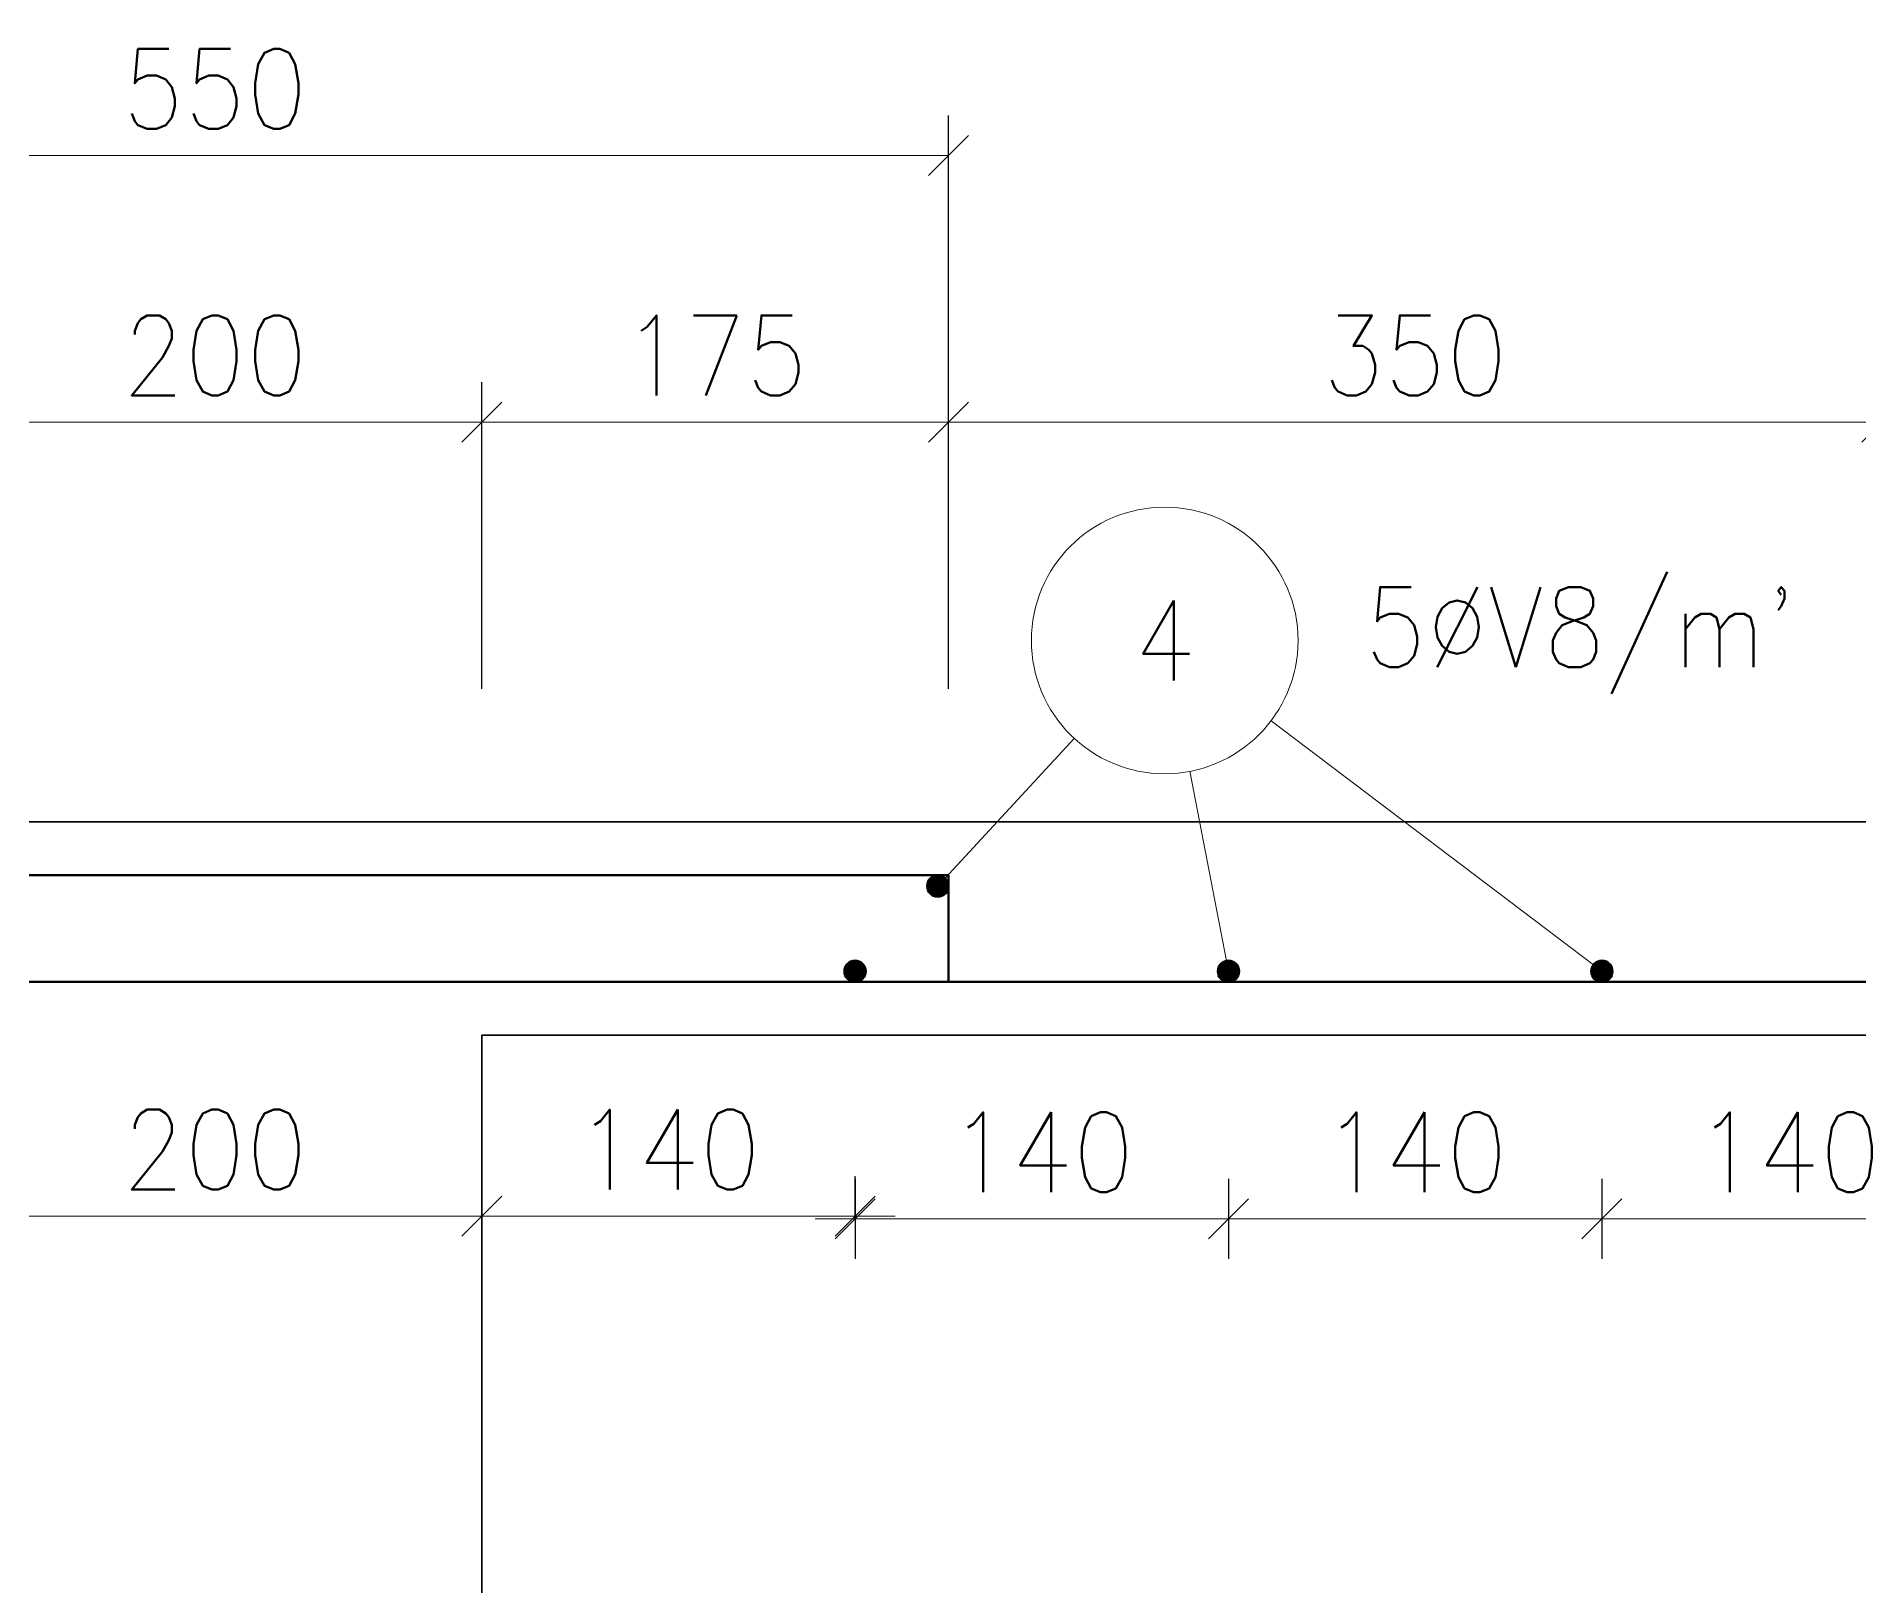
# Model space of a CAD drawing. Header units: millimetres. Extents: x 21380 to 27339, y 19466 to 22366.
# Drawn here: x 23407 to 24091, y 21785 to 22366 of the extents above; entities that cross this region are included whole.
import ezdxf

# ---------------------------------------------------------------- set-up
doc = ezdxf.new("R2010")
doc.units = ezdxf.units.MM
doc.layers.get('Defpoints').update_dxf_attribs({"color": 254})
for name, color, linetype, lineweight in [('0.18', 51, 'Continuous', 18), ('0.25', 7, 'Continuous', 25), ('0.35', 6, 'Continuous', 35), ('0.7', 30, 'Continuous', 70), ('Dimensions', 7, 'Continuous', 25)]:
    doc.layers.add(name, color=color, linetype=linetype, lineweight=lineweight)
doc.styles.add('MyTextStyle', font='romans.shx', dxfattribs={"width": 0.9})
doc.dimstyles.new('Annotative SK ext', dxfattribs={"dimscale": 0, "dimtxt": 3, "dimasz": 1.5, "dimexe": 1.5, "dimexo": 5, "dimgap": 1, "dimtad": 1, "dimdec": 0, "dimlfac": -1, "dimrnd": 5, "dimzin": 0, "dimtxsty": 'MyTextStyle', "dimblk": 'OBLIQUE', "dimcen": 1.5, "dimadec": 0, "dimazin": 0, "dimtfac": 1, "dimtdec": 0, "dimtofl": 0, "dimtmove": 0, "dimatfit": 3, "dimldrblk": 'NONE', "dimfxl": 10, "dimfxlon": 1, "dimtfillclr": 1, "dimtolj": 1, "dimtzin": 0, "dimlwd": 18, "dimarcsym": 0})
doc.dimstyles.new('Annotative SK int', dxfattribs={"dimscale": 0, "dimtxt": 3, "dimasz": 1.5, "dimexe": 1.5, "dimexo": 0, "dimgap": 1, "dimtad": 1, "dimdec": 0, "dimlfac": -1, "dimrnd": 5, "dimzin": 0, "dimtxsty": 'MyTextStyle', "dimblk": 'OBLIQUE', "dimcen": 1.5, "dimdle": 1.5, "dimadec": 0, "dimazin": 0, "dimtfac": 1, "dimtdec": 0, "dimtofl": 0, "dimtmove": 0, "dimatfit": 3, "dimldrblk": 'NONE', "dimfxl": 1.5, "dimfxlon": 1, "dimtolj": 1, "dimtzin": 0, "dimlwd": 18, "dimarcsym": 0})

# ---------------------------------------------------------------- blocks, each defined once
blk = doc.blocks.new('_Oblique')
at = {"color": 0, "linetype": 'ByBlock', "lineweight": -2}
blk.add_line((-0.5, -0.5), (0.5, 0.5), dxfattribs=at)
blk = doc.blocks.new('*D43')
at = {"layer": 'Defpoints', "color": 0, "transparency": 16777216}
for p in [(23374.35, 21991.33), (23574.35, 21991.33), (23574.35, 21923.42)]:
    blk.add_point(p, dxfattribs=at)
at = {"layer": 'Dimensions', "color": 0, "lineweight": -2, "transparency": 16777216}
for p, q in [((23374.35, 21938.42), (23374.35, 21908.42)), ((23574.35, 21938.42), (23574.35, 21908.42))]:
    blk.add_line(p, q, dxfattribs=at)
at = {"layer": 'Dimensions', "color": 0, "lineweight": 18, "transparency": 16777216}
blk.add_line((23359.35, 21923.42), (23589.35, 21923.42), dxfattribs=at)
at = {"layer": 'Dimensions', "color": 0, "lineweight": 18, "transparency": 16777216, "xscale": 15, "yscale": 15, "zscale": 15, "rotation": 180}
blk.add_blockref('_Oblique', (23374.35, 21923.42), dxfattribs=at)
at = {"layer": 'Dimensions', "color": 0, "lineweight": 18, "transparency": 16777216, "xscale": 15, "yscale": 15, "zscale": 15}
blk.add_blockref('_Oblique', (23574.35, 21923.42), dxfattribs=at)
at = {"layer": 'Dimensions', "color": 0, "transparency": 16777216, "insert": (23474.35, 21948.42), "char_height": 30, "attachment_point": 5, "style": 'MyTextStyle'}
blk.add_mtext('\\A1;200', dxfattribs=at)
blk = doc.blocks.new('_None')
blk = doc.blocks.new('*D44')
at = {"layer": 'Defpoints', "color": 0, "transparency": 16777216}
for p in [(23714.35, 22015.33), (23854.35, 22015.33), (23854.35, 21922.42)]:
    blk.add_point(p, dxfattribs=at)
at = {"layer": 'Dimensions', "color": 0, "lineweight": -2, "transparency": 16777216}
for p, q in [((23714.35, 21937.42), (23714.35, 21907.42)), ((23854.35, 21937.42), (23854.35, 21907.42))]:
    blk.add_line(p, q, dxfattribs=at)
at = {"layer": 'Dimensions', "color": 0, "lineweight": 18, "transparency": 16777216}
blk.add_line((23699.35, 21922.42), (23869.35, 21922.42), dxfattribs=at)
at = {"layer": 'Dimensions', "color": 0, "lineweight": 18, "transparency": 16777216, "xscale": 15, "yscale": 15, "zscale": 15, "rotation": 180}
blk.add_blockref('_Oblique', (23714.35, 21922.42), dxfattribs=at)
at = {"layer": 'Dimensions', "color": 0, "lineweight": 18, "transparency": 16777216, "xscale": 15, "yscale": 15, "zscale": 15}
blk.add_blockref('_Oblique', (23854.35, 21922.42), dxfattribs=at)
at = {"layer": 'Dimensions', "color": 0, "transparency": 16777216, "insert": (23784.35, 21947.42), "char_height": 30, "attachment_point": 5, "style": 'MyTextStyle'}
blk.add_mtext('\\A1;140', dxfattribs=at)
blk = doc.blocks.new('*D45')
at = {"layer": 'Defpoints', "color": 0, "transparency": 16777216}
for p in [(23854.35, 22015.33), (23994.35, 22015.33), (23994.35, 21922.42)]:
    blk.add_point(p, dxfattribs=at)
at = {"layer": 'Dimensions', "color": 0, "lineweight": -2, "transparency": 16777216}
for p, q in [((23854.35, 21937.42), (23854.35, 21907.42)), ((23994.35, 21937.42), (23994.35, 21907.42))]:
    blk.add_line(p, q, dxfattribs=at)
at = {"layer": 'Dimensions', "color": 0, "lineweight": 18, "transparency": 16777216}
blk.add_line((23839.35, 21922.42), (24009.35, 21922.42), dxfattribs=at)
at = {"layer": 'Dimensions', "color": 0, "lineweight": 18, "transparency": 16777216, "xscale": 15, "yscale": 15, "zscale": 15, "rotation": 180}
blk.add_blockref('_Oblique', (23854.35, 21922.42), dxfattribs=at)
at = {"layer": 'Dimensions', "color": 0, "lineweight": 18, "transparency": 16777216, "xscale": 15, "yscale": 15, "zscale": 15}
blk.add_blockref('_Oblique', (23994.35, 21922.42), dxfattribs=at)
at = {"layer": 'Dimensions', "color": 0, "transparency": 16777216, "insert": (23924.35, 21947.42), "char_height": 30, "attachment_point": 5, "style": 'MyTextStyle'}
blk.add_mtext('\\A1;140', dxfattribs=at)
blk = doc.blocks.new('*D46')
at = {"layer": 'Defpoints', "color": 0, "transparency": 16777216}
for p in [(23994.35, 22015.33), (24134.35, 22015.33), (24134.35, 21922.42)]:
    blk.add_point(p, dxfattribs=at)
at = {"layer": 'Dimensions', "color": 0, "lineweight": -2, "transparency": 16777216}
for p, q in [((23994.35, 21937.42), (23994.35, 21907.42)), ((24134.35, 21937.42), (24134.35, 21907.42))]:
    blk.add_line(p, q, dxfattribs=at)
at = {"layer": 'Dimensions', "color": 0, "lineweight": 18, "transparency": 16777216}
blk.add_line((23979.35, 21922.42), (24149.35, 21922.42), dxfattribs=at)
at = {"layer": 'Dimensions', "color": 0, "lineweight": 18, "transparency": 16777216, "xscale": 15, "yscale": 15, "zscale": 15, "rotation": 180}
blk.add_blockref('_Oblique', (23994.35, 21922.42), dxfattribs=at)
at = {"layer": 'Dimensions', "color": 0, "lineweight": 18, "transparency": 16777216, "xscale": 15, "yscale": 15, "zscale": 15}
blk.add_blockref('_Oblique', (24134.35, 21922.42), dxfattribs=at)
at = {"layer": 'Dimensions', "color": 0, "transparency": 16777216, "insert": (24064.35, 21947.42), "char_height": 30, "attachment_point": 5, "style": 'MyTextStyle'}
blk.add_mtext('\\A1;140', dxfattribs=at)
blk = doc.blocks.new('*D66')
at = {"layer": 'Defpoints', "color": 0, "transparency": 16777216}
for p in [(23574.35, 21991.33), (23714.35, 21923.42), (23714.35, 21922.42)]:
    blk.add_point(p, dxfattribs=at)
at = {"layer": 'Dimensions', "color": 0, "lineweight": -2, "transparency": 16777216}
for p, q in [((23574.35, 21938.42), (23574.35, 21908.42)), ((23714.35, 21922.42), (23714.35, 21938.42))]:
    blk.add_line(p, q, dxfattribs=at)
at = {"layer": 'Dimensions', "color": 0, "lineweight": 18, "transparency": 16777216}
blk.add_line((23559.35, 21923.42), (23729.35, 21923.42), dxfattribs=at)
at = {"layer": 'Dimensions', "color": 0, "lineweight": 18, "transparency": 16777216, "xscale": 15, "yscale": 15, "zscale": 15, "rotation": 180}
blk.add_blockref('_Oblique', (23574.35, 21923.42), dxfattribs=at)
at = {"layer": 'Dimensions', "color": 0, "lineweight": 18, "transparency": 16777216, "xscale": 15, "yscale": 15, "zscale": 15}
blk.add_blockref('_Oblique', (23714.35, 21923.42), dxfattribs=at)
at = {"layer": 'Dimensions', "color": 0, "transparency": 16777216, "insert": (23644.35, 21948.42), "char_height": 30, "attachment_point": 5, "style": 'MyTextStyle'}
blk.add_mtext('\\A1;140', dxfattribs=at)
blk = doc.blocks.new('*D73')
at = {"layer": 'Defpoints', "color": 0, "transparency": 16777216}
for p in [(23574.35, 22221.33), (23374.35, 22051.33), (23574.35, 21991.33)]:
    blk.add_point(p, dxfattribs=at)
at = {"layer": 'Dimensions', "color": 0, "lineweight": -2, "transparency": 16777216}
for p, q in [((23374.35, 22121.33), (23374.35, 22236.33)), ((23574.35, 22121.33), (23574.35, 22236.33))]:
    blk.add_line(p, q, dxfattribs=at)
at = {"layer": 'Dimensions', "color": 0, "lineweight": 18, "transparency": 16777216}
blk.add_line((23374.35, 22221.33), (23574.35, 22221.33), dxfattribs=at)
at = {"layer": 'Dimensions', "color": 0, "lineweight": 18, "transparency": 16777216, "xscale": 15, "yscale": 15, "zscale": 15, "rotation": 180}
blk.add_blockref('_Oblique', (23374.35, 22221.33), dxfattribs=at)
at = {"layer": 'Dimensions', "color": 0, "lineweight": 18, "transparency": 16777216, "xscale": 15, "yscale": 15, "zscale": 15}
blk.add_blockref('_Oblique', (23574.35, 22221.33), dxfattribs=at)
at = {"layer": 'Dimensions', "color": 0, "transparency": 16777216, "insert": (23474.35, 22246.33), "char_height": 30, "attachment_point": 5, "style": 'MyTextStyle'}
blk.add_mtext('\\A1;200', dxfattribs=at)
blk = doc.blocks.new('*D74')
at = {"layer": 'Defpoints', "color": 0, "transparency": 16777216}
for p in [(23749.35, 22221.33), (23749.35, 22051.33), (23574.35, 21991.33)]:
    blk.add_point(p, dxfattribs=at)
at = {"layer": 'Dimensions', "color": 0, "lineweight": -2, "transparency": 16777216}
for p, q in [((23574.35, 22121.33), (23574.35, 22236.33)), ((23749.35, 22121.33), (23749.35, 22236.33))]:
    blk.add_line(p, q, dxfattribs=at)
at = {"layer": 'Dimensions', "color": 0, "lineweight": 18, "transparency": 16777216}
blk.add_line((23574.35, 22221.33), (23749.35, 22221.33), dxfattribs=at)
at = {"layer": 'Dimensions', "color": 0, "lineweight": 18, "transparency": 16777216, "xscale": 15, "yscale": 15, "zscale": 15, "rotation": 180}
blk.add_blockref('_Oblique', (23574.35, 22221.33), dxfattribs=at)
at = {"layer": 'Dimensions', "color": 0, "lineweight": 18, "transparency": 16777216, "xscale": 15, "yscale": 15, "zscale": 15}
blk.add_blockref('_Oblique', (23749.35, 22221.33), dxfattribs=at)
at = {"layer": 'Dimensions', "color": 0, "transparency": 16777216, "insert": (23661.85, 22246.33), "char_height": 30, "attachment_point": 5, "style": 'MyTextStyle'}
blk.add_mtext('\\A1;175', dxfattribs=at)
blk = doc.blocks.new('*D75')
at = {"layer": 'Defpoints', "color": 0, "transparency": 16777216}
for p in [(23749.35, 22321.33), (23199.35, 22051.33), (23749.35, 22051.33)]:
    blk.add_point(p, dxfattribs=at)
at = {"layer": 'Dimensions', "color": 0, "lineweight": -2, "transparency": 16777216}
for p, q in [((23199.35, 22221.33), (23199.35, 22336.33)), ((23749.35, 22221.33), (23749.35, 22336.33))]:
    blk.add_line(p, q, dxfattribs=at)
at = {"layer": 'Dimensions', "color": 0, "lineweight": 18, "transparency": 16777216}
blk.add_line((23199.35, 22321.33), (23749.35, 22321.33), dxfattribs=at)
at = {"layer": 'Dimensions', "color": 0, "lineweight": 18, "transparency": 16777216, "xscale": 15, "yscale": 15, "zscale": 15, "rotation": 180}
blk.add_blockref('_Oblique', (23199.35, 22321.33), dxfattribs=at)
at = {"layer": 'Dimensions', "color": 0, "lineweight": 18, "transparency": 16777216, "xscale": 15, "yscale": 15, "zscale": 15}
blk.add_blockref('_Oblique', (23749.35, 22321.33), dxfattribs=at)
at = {"layer": 'Dimensions', "color": 0, "transparency": 16777216, "insert": (23474.35, 22346.33), "char_height": 30, "attachment_point": 5, "style": 'MyTextStyle'}
blk.add_mtext('\\A1;550', dxfattribs=at)
blk = doc.blocks.new('*D94')
at = {"layer": 'Defpoints', "color": 0, "transparency": 16777216}
for p in [(24099.35, 22221.33), (23749.35, 22051.33), (24099.35, 22051.33)]:
    blk.add_point(p, dxfattribs=at)
at = {"layer": 'Dimensions', "color": 0, "lineweight": -2, "transparency": 16777216}
for p, q in [((23749.35, 22121.33), (23749.35, 22236.33)), ((24099.35, 22121.33), (24099.35, 22236.33))]:
    blk.add_line(p, q, dxfattribs=at)
at = {"layer": 'Dimensions', "color": 0, "lineweight": 18, "transparency": 16777216}
blk.add_line((23749.35, 22221.33), (24099.35, 22221.33), dxfattribs=at)
at = {"layer": 'Dimensions', "color": 0, "lineweight": 18, "transparency": 16777216, "xscale": 15, "yscale": 15, "zscale": 15, "rotation": 180}
blk.add_blockref('_Oblique', (23749.35, 22221.33), dxfattribs=at)
at = {"layer": 'Dimensions', "color": 0, "lineweight": 18, "transparency": 16777216, "xscale": 15, "yscale": 15, "zscale": 15}
blk.add_blockref('_Oblique', (24099.35, 22221.33), dxfattribs=at)
at = {"layer": 'Dimensions', "color": 0, "transparency": 16777216, "insert": (23924.35, 22246.33), "char_height": 30, "attachment_point": 5, "style": 'MyTextStyle'}
blk.add_mtext('\\A1;350', dxfattribs=at)

msp = doc.modelspace()

# ---------------------------------------------------------------- hatches: boundary and pattern name
at = {"layer": '0.7'}
h = msp.add_hatch(color=256, dxfattribs=at)
h.dxf.hatch_style = 1
h.paths.add_polyline_path([(23749.35, 22047.33, 1), (23741.35, 22047.33, 1)])
h = msp.add_hatch(color=256, dxfattribs=at)
h.dxf.hatch_style = 1
h.paths.add_polyline_path([(23718.35, 22015.33, 1), (23710.35, 22015.33, 1)])
h = msp.add_hatch(color=256, dxfattribs=at)
h.dxf.hatch_style = 1
h.paths.add_polyline_path([(23858.35, 22015.33, 1), (23850.35, 22015.33, 1)])
h = msp.add_hatch(color=256, dxfattribs=at)
h.dxf.hatch_style = 1
h.paths.add_polyline_path([(23998.35, 22015.33, 1), (23990.35, 22015.33, 1)])

# ---------------------------------------------------------------- linework, layer by layer
at = {"layer": '0.18'}
for p, q in [((23991.16, 22017.75), (23870.29, 22109.24)), ((23748.06, 22050.27), (23796.5, 22102.7)), ((23853.59, 22019.26), (23839.89, 22090.33))]:
    msp.add_line(p, q, dxfattribs=at)
msp.add_circle((23830.43, 22139.42), 50, dxfattribs=at)
at = {"layer": '0.35'}
for p, q in [((21574.35, 22071.33), (27174.35, 22071.33)), ((23574.35, 21771.33), (23574.35, 21991.33)), ((23574.35, 21991.33), (24274.35, 21991.33))]:
    msp.add_line(p, q, dxfattribs=at)
at = {"layer": '0.7'}
for p, q in [((23749.35, 22051.33), (23199.35, 22051.33)), ((23749.35, 22051.33), (23749.35, 22011.33)), ((27024.35, 22011.33), (21724.35, 22011.33))]:
    msp.add_line(p, q, dxfattribs=at)
for centre in [(23745.35, 22047.33), (23714.35, 22015.33), (23854.35, 22015.33), (23994.35, 22015.33)]:
    msp.add_circle(centre, 4, dxfattribs=at)

# ---------------------------------------------------------------- texts
at = {"layer": '0.25', "char_height": 30, "style": 'MyTextStyle'}
for s, width, insert, attachment_point in [("5%%CV8/m'", 1091.6671, (23905.43, 22139.42), 4), ('4', 50, (23830.43, 22139.42), 5)]:
    msp.add_mtext_dynamic_manual_height_columns(s, width=width, gutter_width=500, heights=[0], dxfattribs=dict(at, insert=insert, attachment_point=attachment_point))

# ---------------------------------------------------------------- dimensions: what is measured, and where the dimension line sits
at = {"layer": 'Dimensions'}
for base, p1, p2, dimstyle, picture, middle in [((23749.35, 22321.33), (23199.35, 22051.33), (23749.35, 22051.33), 'Annotative SK ext', '*D75', (23474.35, 22346.33)), ((23574.35, 22221.33), (23374.35, 22051.33), (23574.35, 21991.33), 'Annotative SK ext', '*D73', (23474.35, 22246.33)), ((23749.35, 22221.33), (23574.35, 21991.33), (23749.35, 22051.33), 'Annotative SK ext', '*D74', (23661.85, 22246.33)), ((24099.35, 22221.33), (23749.35, 22051.33), (24099.35, 22051.33), 'Annotative SK ext', '*D94', (23924.35, 22246.33)), ((23854.35, 21922.42), (23714.35, 22015.33), (23854.35, 22015.33), 'Annotative SK int', '*D44', (23784.35, 21947.42)), ((23994.35, 21922.42), (23854.35, 22015.33), (23994.35, 22015.33), 'Annotative SK int', '*D45', (23924.35, 21947.42)), ((24134.35, 21922.42), (23994.35, 22015.33), (24134.35, 22015.33), 'Annotative SK int', '*D46', (24064.35, 21947.42)), ((23574.35, 21923.42), (23374.35, 21991.33), (23574.35, 21991.33), 'Annotative SK int', '*D43', (23474.35, 21948.42)), ((23714.35, 21923.42), (23574.35, 21991.33), (23714.35, 21922.42), 'Annotative SK int', '*D66', (23644.35, 21948.42))]:
    dim = msp.add_linear_dim(base=base, p1=p1, p2=p2, dimstyle=dimstyle, dxfattribs=at)
    dim.commit()
    dim.dimension.update_dxf_attribs({"geometry": picture, "text_midpoint": middle})

doc.saveas('drawing.dxf')
